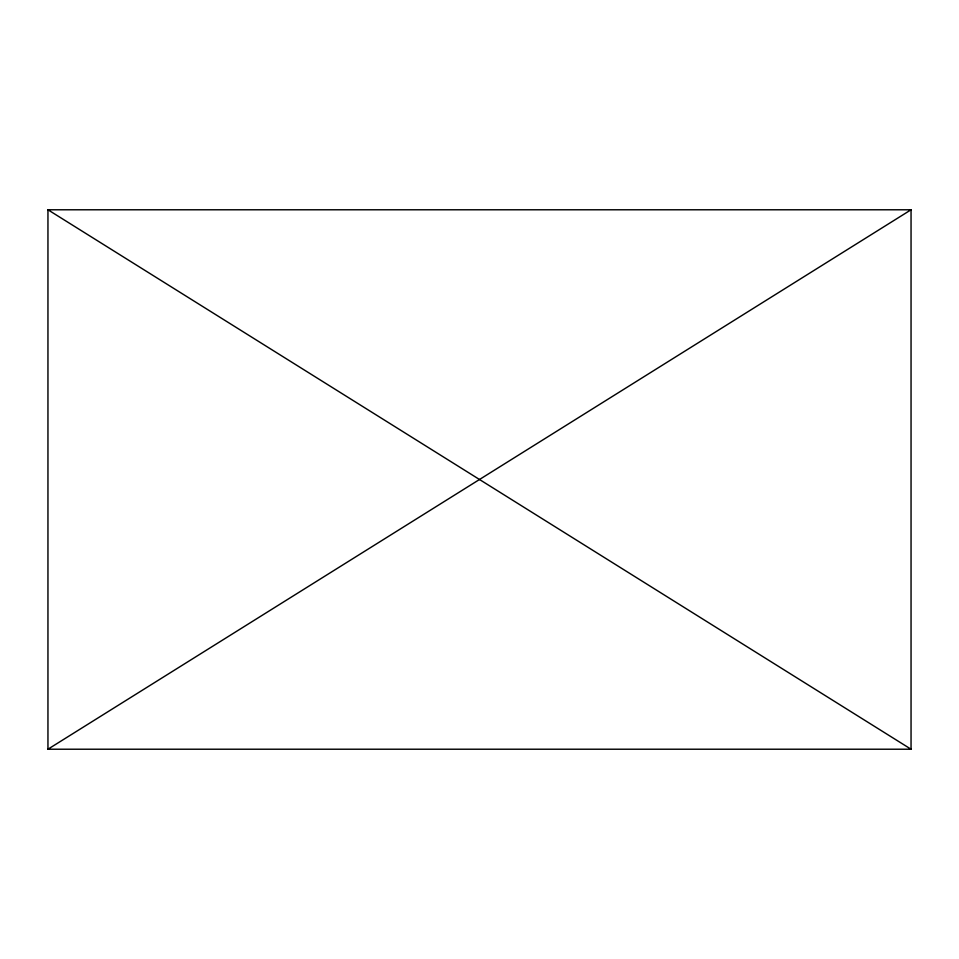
<?xml version="1.0" encoding="UTF-8"?>
<svg xmlns="http://www.w3.org/2000/svg" width="959" height="959" viewBox="0 0 959 959"><rect width="100%" height="100%" fill="white"/><g stroke="black" fill="none" stroke-linecap="round" stroke-linejoin="round"><path stroke-width="1.44" d="M47.95 749.219L911.05 209.781L911.05 749.219L47.95 749.219L47.95 209.781L911.05 209.781M47.95 209.781L911.05 749.219"/></g></svg>
